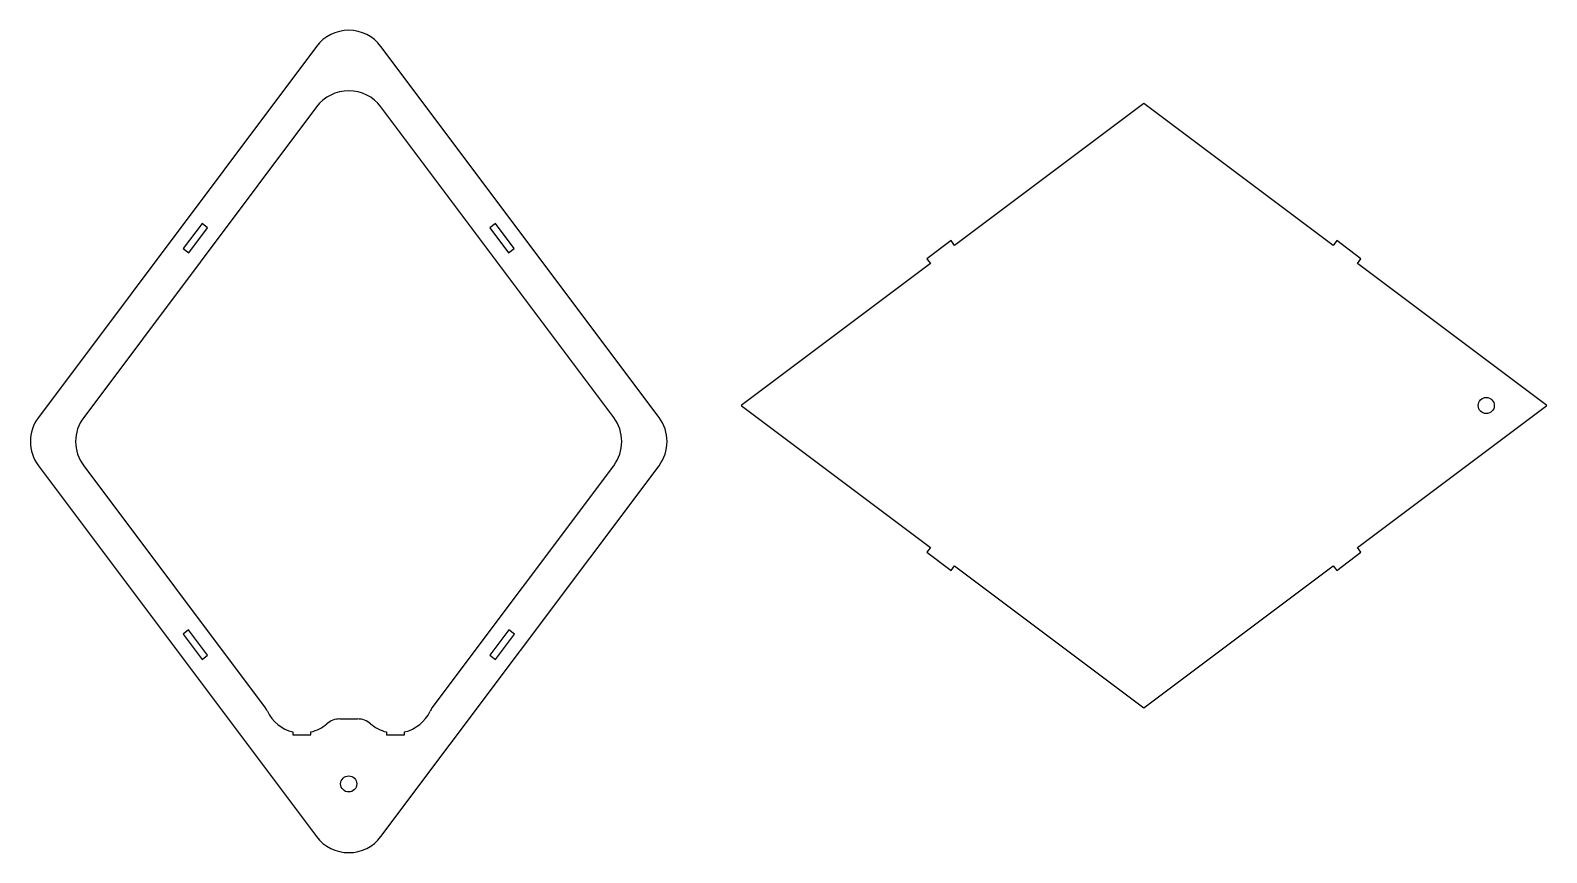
# Model space of a CAD drawing. Header units: millimetres. Extents: x -232 to 521, y -190 to 219.
import ezdxf

# ---------------------------------------------------------------- set-up
doc = ezdxf.new("R2010")
doc.units = ezdxf.units.MM

msp = doc.modelspace()

# ---------------------------------------------------------------- linework, layer by layer
at = {"color": 7, "linetype": 'Continuous', "lineweight": 25}
for p, q in [((-89.82, 210.61), (-227.91, 26.48)), ((80.27, 26.48), (-57.82, 210.61)), ((321.01, 182.33), (227.01, 111.83)), ((415.01, 111.83), (321.01, 182.33)), ((-89.82, 180.61), (-205.41, 26.48)), ((57.77, 26.48), (-57.82, 180.61)), ((-146.67, 122.68), (-155.97, 110.28)), ((-153.21, 108.21), (-143.91, 120.61)), ((-143.91, 120.61), (-146.67, 122.68)), ((-0.97, 122.68), (-3.73, 120.61)), ((-3.73, 120.61), (5.57, 108.21)), ((8.33, 110.28), (-0.97, 122.68)), ((225.24, 114.19), (213.24, 105.19)), ((227.01, 111.83), (225.24, 114.19)), ((416.78, 114.19), (415.01, 111.83)), ((428.78, 105.19), (416.78, 114.19)), ((-155.97, 110.28), (-153.21, 108.21)), ((5.57, 108.21), (8.33, 110.28)), ((215.01, 102.83), (121.01, 32.33)), ((213.24, 105.19), (215.01, 102.83)), ((427.01, 102.83), (428.78, 105.19)), ((521.01, 32.33), (427.01, 102.83)), ((121.01, 32.33), (215.01, -38.17)), ((427.01, -38.17), (521.01, 32.33)), ((-227.91, 2.48), (-89.82, -181.64)), ((-205.41, 2.48), (-115.25, -117.74)), ((-57.82, -181.64), (80.27, 2.48)), ((-32.39, -117.74), (57.77, 2.48)), ((215.01, -38.17), (213.24, -40.53)), ((213.24, -40.53), (225.24, -49.53)), ((416.78, -49.53), (428.78, -40.53)), ((428.78, -40.53), (427.01, -38.17)), ((225.24, -49.53), (227.01, -47.17)), ((227.01, -47.17), (321.01, -117.67)), ((321.01, -117.67), (415.01, -47.17)), ((415.01, -47.17), (416.78, -49.53)), ((-153.33, -79.09), (-156.09, -81.16)), ((-156.09, -81.16), (-146.67, -93.72)), ((-143.91, -91.65), (-153.33, -79.09)), ((5.69, -79.09), (-3.73, -91.65)), ((-0.97, -93.72), (8.45, -81.16)), ((8.45, -81.16), (5.69, -79.09)), ((-146.67, -93.72), (-143.91, -91.65)), ((-3.73, -91.65), (-0.97, -93.72)), ((-78.18, -123.26), (-69.46, -123.26)), ((-101.57, -129.72), (-101.57, -131.22)), ((-101.57, -131.22), (-92.57, -131.22)), ((-92.57, -131.22), (-92.57, -129.72)), ((-55.07, -129.72), (-55.07, -131.22)), ((-55.07, -131.22), (-46.07, -131.22)), ((-46.07, -131.22), (-46.07, -129.72))]:
    msp.add_line(p, q, dxfattribs=at)
for centre in [(491.01, 32.33), (-73.82, -155.52)]:
    msp.add_circle(centre, 4, dxfattribs=at)
for centre, radius, start, end in [((-73.82, 198.61), 20, 36.8699, 143.1301), ((-73.82, 168.61), 20, 36.8699, 143.1301), ((-211.91, 14.48), 20, 143.1301, 216.8699), ((-189.41, 14.48), 20, 143.1301, 216.8699), ((41.77, 14.48), 20, 323.1301, 36.8699), ((64.27, 14.48), 20, 323.1301, 36.8699), ((-123.25, -123.74), 10, 25.49278, 36.8699), ((-97.07, -111.26), 19, 205.49278, 256.29977), ((-50.57, -111.26), 19, 283.70023, 334.50722), ((-24.39, -123.74), 10, 143.1301, 154.50722), ((-97.07, -111.26), 19, 283.70023, 310.65725), ((-78.18, -133.26), 10, 90, 130.65725), ((-69.46, -133.26), 10, 49.34275, 90), ((-50.57, -111.26), 19, 229.34275, 256.29977), ((-73.82, -169.64), 20, 216.8699, 323.1301)]:
    msp.add_arc(centre, radius, start, end, dxfattribs=at)

doc.saveas('drawing.dxf')
